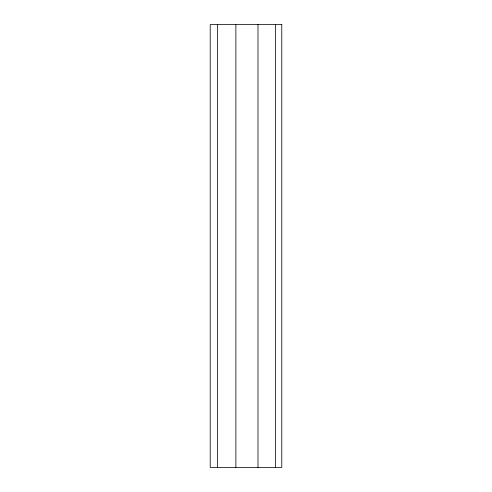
<?xml version="1.0" encoding="UTF-8"?>
<svg xmlns="http://www.w3.org/2000/svg" width="492" height="492" viewBox="0 0 492 492"><rect width="100%" height="100%" fill="white"/><g stroke="black" fill="none" stroke-linecap="round" stroke-linejoin="round"><path stroke-width="0.74" d="M275.526 24.6L275.526 467.4M257.986 24.6L257.986 467.4M235.877 24.6L235.877 467.4M217.63 24.6L217.63 467.4M281.781 24.6L210.219 24.6L210.219 467.4L281.781 467.4L281.781 24.6"/></g></svg>
